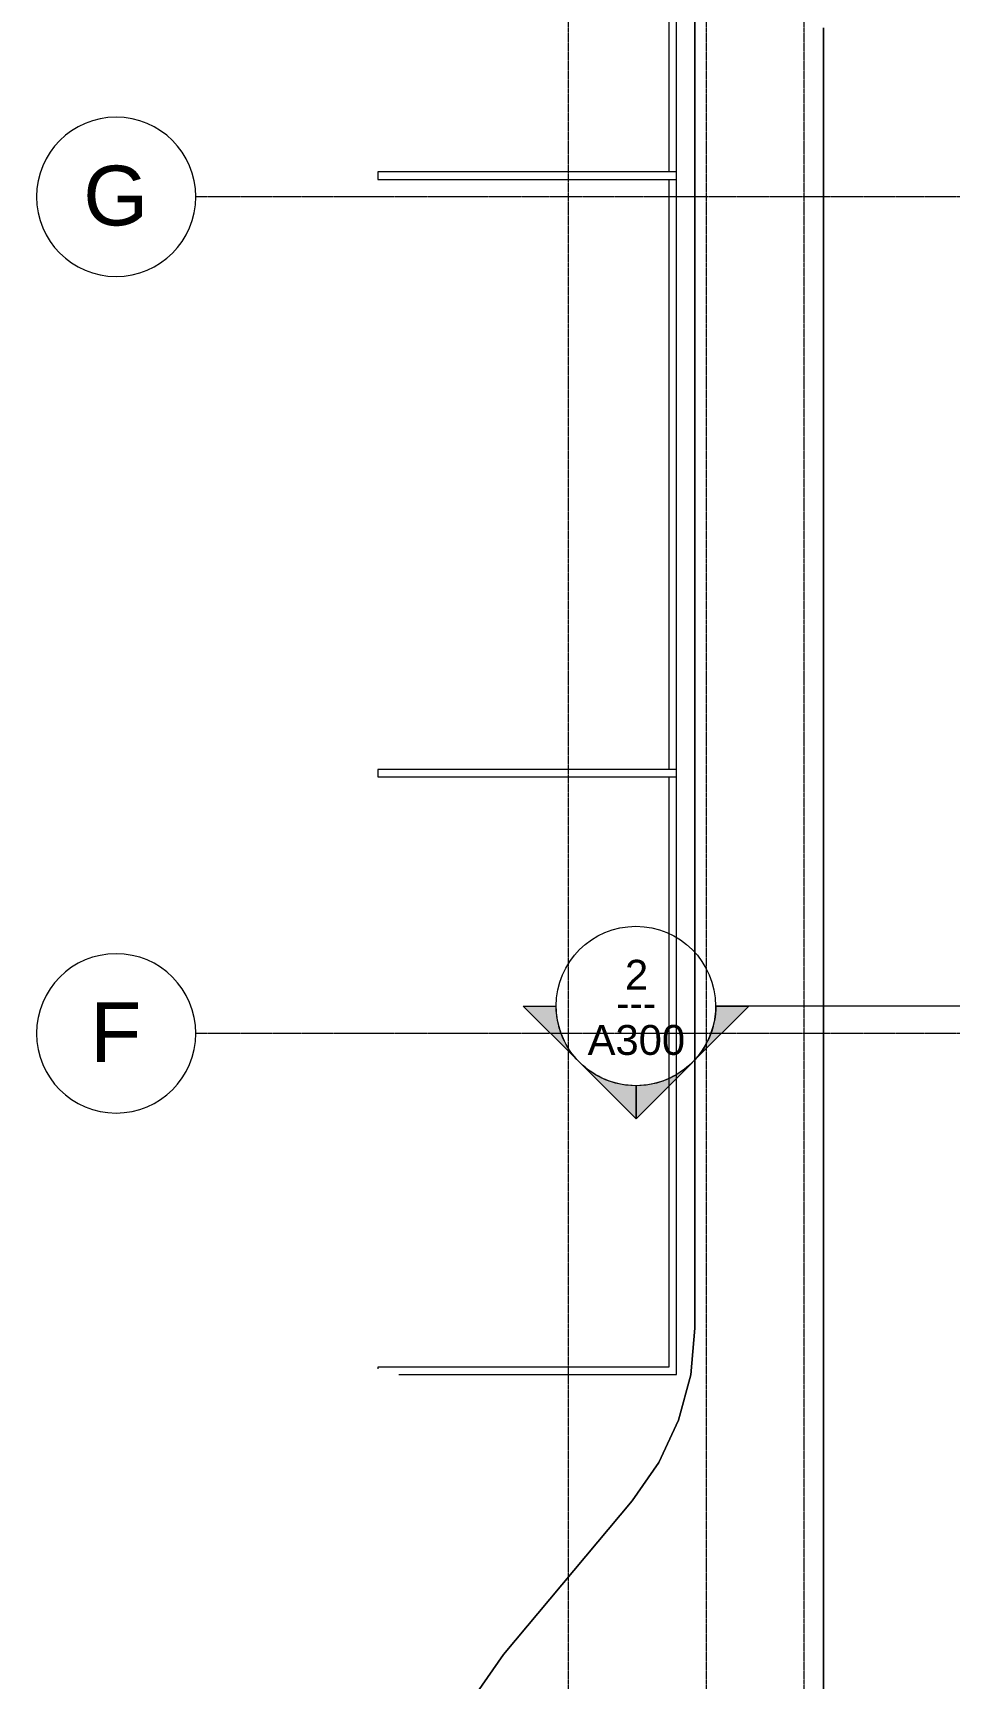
# Model space of a CAD drawing. Header units: inches. Extents: x -4450 to -273, y 9564 to 12971.
# Drawn here: x -4382 to -4014, y 9908 to 10569 of the extents above; entities that cross this region are included whole.
import ezdxf

# ---------------------------------------------------------------- set-up
doc = ezdxf.new("R2010")
doc.units = ezdxf.units.IN
doc.header["$MEASUREMENT"] = 0
doc.linetypes.add('Aligning Line 1_8_', pattern=[0.25, 0.125, -0.125])
doc.linetypes.add('Grid Line 1_2_', pattern=[0.875, 0.5, -0.125, 0.125, -0.125])
for name, color, linetype, lineweight in [('0-1', 7, 'Continuous', 5), ('0-3', 7, 'Continuous', 9), ('C-PRKG-1', 7, 'Continuous', 9), ('C-TOPO', 7, 'Continuous', 9), ('G-ANNO-SYMB', 111, 'Aligning Line 1_8_', 9), ('G-ANNO-SYMB-2', 147, 'Aligning Line 1_8_', 9), ('G-ANNO-SYMB-3', 111, 'Continuous', 9), ('S-GRID-1', 1, 'Grid Line 1_2_', 9), ('S-GRID-IDEN', 1, 'Continuous', 9)]:
    doc.layers.add(name, color=color, linetype=linetype, lineweight=lineweight)
doc.styles.add('Arial', font='arial.ttf', dxfattribs={"height": 12})
doc.styles.add('Arial_1', font='arial.ttf', dxfattribs={"height": 24})
doc.styles.add('Century Gothic_1', font='ufonts.com_century-gothic.ttf', dxfattribs={"height": 12})

# ---------------------------------------------------------------- blocks, each defined once
blk = doc.blocks.new('Parking_Stall_Multiple2 - street parking-1330739-FLOOR PLAN - ROOF')
at = {"layer": 'C-PRKG-1'}
for p, q in [((111.52, 0), (0, 0)), ((0, 0), (0, -243)), ((3, -240), (3, -3)), ((3, -3), (120, -3)), ((120, -3), (120, -2.34)), ((120, -240), (0, -240)), ((0, -240), (0, -483)), ((0, -243), (120, -243)), ((120, -240), (3, -240)), ((3, -480), (3, -243)), ((3, -243), (120, -243)), ((120, -243), (120, -240)), ((120, -243), (120, -240)), ((120, -480), (0, -480)), ((0, -480), (0, -723)), ((120, -480), (3, -480)), ((120, -483), (120, -480)), ((120, -483), (120, -480)), ((0, -483), (120, -483)), ((3, -638.8), (3, -483)), ((3, -483), (120, -483))]:
    blk.add_line(p, q, dxfattribs=at)
blk = doc.blocks.new('CTR  - Topography_rvt-1-FLOOR PLAN - ROOF')
at = {"layer": 'C-TOPO'}
for p, q in [((-4115.91, 10841.26), (-4115.91, 10555.61)), ((-4115.91, 10555.61), (-4115.91, 10841.26)), ((-4064.23, 10540.2), (-4064.23, 10571.08)), ((-4064.23, 10571.08), (-4064.23, 10540.2)), ((-4115.91, 10555.61), (-4115.91, 10553.06)), ((-4115.91, 10553.06), (-4115.91, 10555.61)), ((-4115.91, 10553.06), (-4115.91, 10550.58)), ((-4115.91, 10550.58), (-4115.91, 10553.06)), ((-4115.91, 10550.58), (-4115.91, 10547.84)), ((-4115.91, 10547.84), (-4115.91, 10550.58)), ((-4115.91, 10547.84), (-4115.91, 10545.64)), ((-4115.91, 10545.64), (-4115.91, 10547.84)), ((-4115.91, 10545.64), (-4115.91, 10543.99)), ((-4115.91, 10543.99), (-4115.91, 10545.64)), ((-4115.91, 10543.99), (-4115.91, 10540.96)), ((-4115.91, 10540.96), (-4115.91, 10543.99)), ((-4115.91, 10540.96), (-4115.91, 10532.64)), ((-4115.91, 10532.64), (-4115.91, 10540.96)), ((-4064.23, 10515.41), (-4064.23, 10540.2)), ((-4064.23, 10540.2), (-4064.23, 10515.41)), ((-4115.91, 10532.64), (-4115.91, 10057.97)), ((-4115.91, 10057.97), (-4115.91, 10532.64)), ((-4064.23, 10496.88), (-4064.23, 10515.41)), ((-4064.23, 10515.41), (-4064.23, 10496.88)), ((-4064.23, 10462.74), (-4064.23, 10496.88)), ((-4064.23, 10496.88), (-4064.23, 10462.74)), ((-4064.23, 10369.02), (-4064.23, 10462.74)), ((-4064.23, 10462.74), (-4064.23, 10369.02)), ((-4064.23, 10077.57), (-4064.23, 10369.02)), ((-4064.23, 10369.02), (-4064.23, 10077.57)), ((-4064.23, 10022.25), (-4064.23, 10077.57)), ((-4064.23, 10077.57), (-4064.23, 10022.25)), ((-4115.91, 10057.97), (-4115.91, 10048.74)), ((-4115.91, 10048.74), (-4115.91, 10057.97)), ((-4115.91, 10048.74), (-4117.54, 10030.02)), ((-4117.54, 10030.02), (-4115.91, 10048.74)), ((-4117.54, 10030.02), (-4122.39, 10011.87)), ((-4122.39, 10011.87), (-4117.54, 10030.02)), ((-4064.23, 9940.65), (-4064.23, 10022.25)), ((-4064.23, 10022.25), (-4064.23, 9940.65)), ((-4122.39, 10011.87), (-4130.32, 9994.83)), ((-4130.32, 9994.83), (-4122.39, 10011.87)), ((-4130.32, 9994.83), (-4141.08, 9979.43)), ((-4141.08, 9979.43), (-4130.32, 9994.83)), ((-4141.08, 9979.43), (-4192.73, 9917.72)), ((-4192.73, 9917.72), (-4141.08, 9979.43)), ((-4064.23, 9893.89), (-4064.23, 9940.65)), ((-4064.23, 9940.65), (-4064.23, 9893.89)), ((-4192.73, 9917.72), (-4203.49, 9902.32)), ((-4203.49, 9902.32), (-4192.73, 9917.72))]:
    blk.add_line(p, q, dxfattribs=at)
at = {"layer": '0-3', "rotation": 180}
blk.add_blockref('Parking_Stall_Multiple2 - street parking-1330739-FLOOR PLAN - ROOF', (-4123.27, 10030.18), dxfattribs=at)
blk = doc.blocks.new('CTR - 1st Phase - Common Walls_rvt-1-FLOOR PLAN - ROOF')
at = {"layer": 'G-ANNO-SYMB-2'}
for p, q in [((-4166.61, 9706.24), (-4166.61, 12428.12)), ((-4111.25, 9706.24), (-4111.25, 12363.34))]:
    blk.add_line(p, q, dxfattribs=at)
blk = doc.blocks.new('Section - Section Head - Filled-22785-FLOOR PLAN - ROOF')
at = {"layer": 'G-ANNO-SYMB-3'}
h = blk.add_hatch(color=256, dxfattribs=at)
edge = h.paths.add_edge_path(flags=0)
edge.add_line((-0.4268, 0.1768), (-0.25, 0.3536))
edge.add_line((-0.25, 0.3536), (-0.25, 0.25))
edge.add_arc((-0.25, 0), 0.25, 90, 135)
h = blk.add_hatch(color=256, dxfattribs=at)
edge = h.paths.add_edge_path(flags=0)
edge.add_arc((-0.25, 0), 0.25, 45, 90)
edge.add_line((-0.25, 0.25), (-0.25, 0.3536))
edge.add_line((-0.25, 0.3536), (-0.0732, 0.1768))
h = blk.add_hatch(color=256, dxfattribs=at)
edge = h.paths.add_edge_path(flags=0)
edge.add_arc((-0.25, 0), 0.2503, 137.9216, 180)
edge.add_line((-0.5003, 0), (-0.6036, 0))
edge.add_line((-0.6036, 0), (-0.4358, 0.1678))
h = blk.add_hatch(color=256, dxfattribs=at)
edge = h.paths.add_edge_path(flags=0)
edge.add_line((-0.0642, 0.1678), (0.1036, 0))
edge.add_line((0.1036, 0), (0.0003, 0))
edge.add_arc((-0.25, 0), 0.2503, 0, 42.0784)
for p, q in [((-0.25, 0.3536), (-0.4268, 0.1768)), ((-0.25, 0.25), (-0.25, 0.3536)), ((-0.0732, 0.1768), (-0.25, 0.3536)), ((-0.25, 0.3536), (-0.25, 0.25)), ((-0.4358, 0.1678), (-0.6036, 0)), ((0.1036, 0), (-0.0642, 0.1678)), ((-0.6036, 0), (-0.5003, 0)), ((0.0003, 0), (0.1036, 0))]:
    blk.add_line(p, q, dxfattribs=at)
for centre, radius, start, end in [((-0.2503, 0), 0.25, 360, 180), ((-0.25, 0), 0.25, 90, 135), ((-0.25, 0), 0.25, 45, 90), ((-0.25, 0), 0.2503, 137.9216, 180), ((-0.25, 0), 0.2503, 0, 42.0784), ((-0.2503, 0), 0.25, 180, 360)]:
    blk.add_arc(centre, radius, start, end, dxfattribs=at)
blk = doc.blocks.new('Grid - Grid Head - Circle-50561-FLOOR PLAN - ROOF')
at = {"layer": 'S-GRID-IDEN'}
for start, end in [(360, 180), (180, 360)]:
    blk.add_arc((0, 0), 0.25, start, end, dxfattribs=at)

msp = doc.modelspace()

# ---------------------------------------------------------------- linework, layer by layer
at = {"layer": 'G-ANNO-SYMB'}
msp.add_line((-4071.96, 9706.24), (-4071.96, 12461.73), dxfattribs=at)
at = {"layer": 'G-ANNO-SYMB-3'}
msp.add_line((-350.57, 10178.19), (-4107.51, 10178.19), dxfattribs=at)
at = {"layer": 'S-GRID-1'}
for p, q in [((-464.45, 10503.19), (-4316.34, 10503.19)), ((-464.45, 10167.19), (-4316.34, 10167.19))]:
    msp.add_line(p, q, dxfattribs=at)

# ---------------------------------------------------------------- block references
at = {"layer": '0-1'}
for name in ['CTR  - Topography_rvt-1-FLOOR PLAN - ROOF', 'CTR - 1st Phase - Common Walls_rvt-1-FLOOR PLAN - ROOF']:
    msp.add_blockref(name, (0, 0), dxfattribs=at)
at = {"layer": 'G-ANNO-SYMB-3', "extrusion": (0, 0, -1), "xscale": 127.9999999999999, "yscale": 127.9999999999999, "zscale": 127.9999999999999, "rotation": 180}
msp.add_blockref('Section - Section Head - Filled-22785-FLOOR PLAN - ROOF', (4107.51, 10178.19), dxfattribs=at)
at = {"layer": 'S-GRID-IDEN', "xscale": 127.9999999999999, "yscale": 127.9999999999999, "zscale": 127.9999999999999, "rotation": 89.9999999999999}
for p in [(-4348.34, 10503.19), (-4348.34, 10167.19)]:
    msp.add_blockref('Grid - Grid Head - Circle-50561-FLOOR PLAN - ROOF', p, dxfattribs=at)

# ---------------------------------------------------------------- texts
at = {"layer": 'G-ANNO-SYMB-3', "char_height": 12, "attachment_point": 1}
for s, insert, width, style in [('2', (-4143.94, 10196.73), 11.312, 'Arial'), ('---', (-4147.47, 10185.39), 20.604, 'Century Gothic_1'), ('A300', (-4158.93, 10170.55), 47.672, 'Arial')]:
    msp.add_mtext(s, dxfattribs=dict(at, insert=insert, width=width, style=style))
at = {"layer": 'S-GRID-IDEN', "char_height": 24, "attachment_point": 1, "style": 'Arial_1'}
for s, insert, width in [('G', (-4361.54, 10515.7), 31.916), ('F', (-4358.72, 10179.7), 25.048)]:
    msp.add_mtext(s, dxfattribs=dict(at, insert=insert, width=width))

doc.saveas('drawing.dxf')
